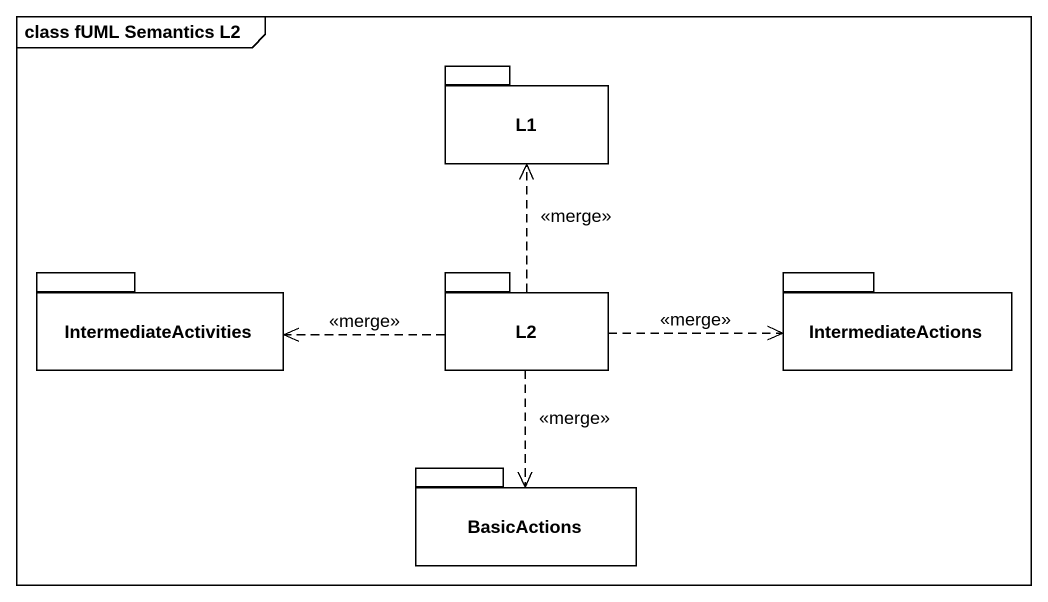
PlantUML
@startuml
mainframe class fUML Semantics L2
package L1 {
}
package IntermediateActivities {
}
package L2 {
}
package IntermediateActions {
}
package BasicActions {
}
L2 .up.> L1 : <<merge>>
L2 .left.> IntermediateActivities : <<merge>>
L2 .right.> IntermediateActions : <<merge>>
L2 ..> BasicActions : <<merge>>
@enduml
